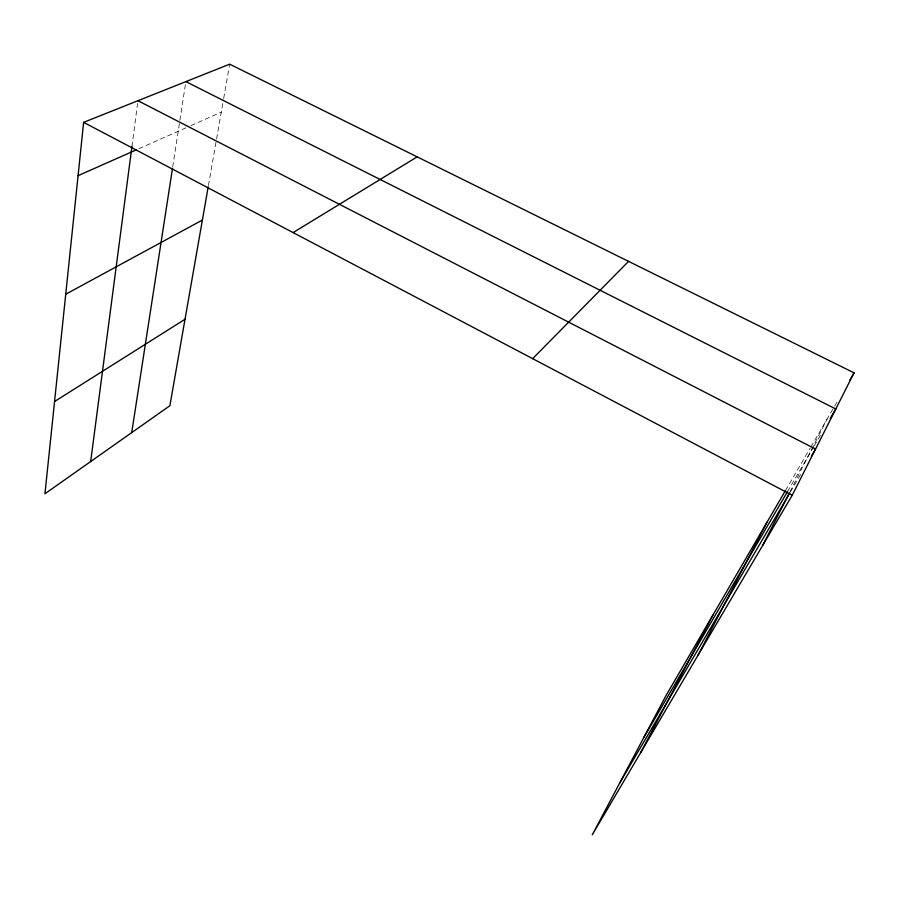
<?xml version="1.0" encoding="UTF-8"?>
<svg xmlns="http://www.w3.org/2000/svg" width="899" height="899" viewBox="0 0 899 899"><rect width="100%" height="100%" fill="white"/><g stroke="black" fill="none" stroke-linecap="round" stroke-linejoin="round"><path stroke-width="0.67" stroke-dasharray="4.5 3.37" d="M131.939 146.548L137.581 103.486M172.709 166.956L179.699 121.601M179.912 120.23L185.868 81.618M208.433 185.475L223.435 99.811M223.671 98.441L229.672 64.177M789.996 491.843L827.08 419.114M785.468 490.539L810.156 448.174M810.864 446.96L837.452 401.314M787.502 491.618L813.55 447.028M814.247 445.837L820.506 435.138M790.378 491.967L801.56 472.908M138.839 148.728L185.812 127.883M190.88 125.635L221.278 112.15"/><path stroke-width="1.35" d="M785.468 490.539L666.193 695.253L592.261 834.823L792.21 495.259L854.05 372.838L229.672 64.177L83.629 122.343L44.95 493.765L169.877 405.719L208.197 186.857M90.675 461.547L131.939 146.548M131.726 432.599L172.496 168.327M762.667 545.412L789.378 493.057M698.04 655.191L767.139 522.004M640.695 752.587L712.851 615.163M849.903 379.951L854.05 372.838M643.841 737.438L787.502 491.618M830.226 418.496L835.789 408.989L185.868 81.618M619.568 783.276L789.682 493.158M811.336 456.231L815.528 449.084L137.952 100.71M532.658 358.667L628.57 261.373M54.558 401.527L185.014 319.269M293.108 232.583L417.17 156.864M65.728 294.22L202.387 220.053M78.078 175.676L136.3 149.852M83.629 122.343L792.21 495.259"/></g></svg>
